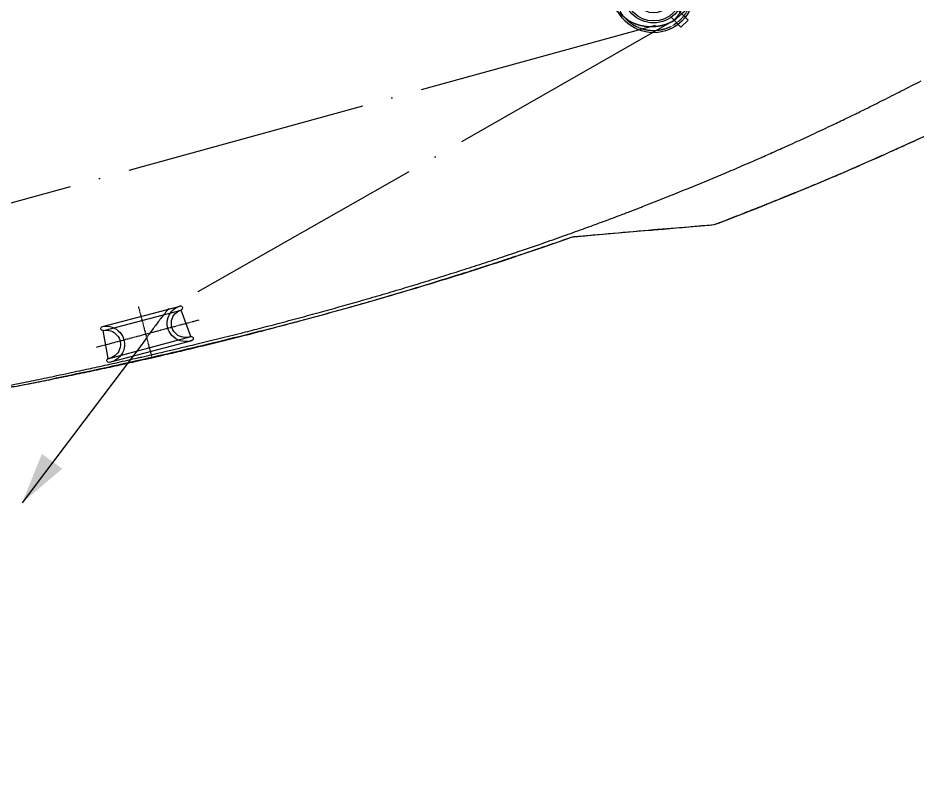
# Model space of a CAD drawing. Header units: millimetres. Extents: x -1838618 to -1600818, y -1770412 to -1553248.
# Drawn here: x -1626393 to -1617502, y -1735436 to -1727863 of the extents above; entities that cross this region are included whole.
import ezdxf

# ---------------------------------------------------------------- set-up
doc = ezdxf.new("R2010")
doc.units = ezdxf.units.MM
doc.header["$LTSCALE"] = 100
for name, pattern in [('ACAD_ISO04W100', [30, 24, -3, 0, -3]), ('CENTER', [2, 1.25, -0.25, 0.25, -0.25]), ('CENTER2', [28.575, 19.05, -3.175, 3.175, -3.175]), ('DASHED2', [0.375, 0.25, -0.125])]:
    doc.linetypes.add(name, pattern=pattern)
for name, color, linetype in [('HULL', 7, 'Continuous'), ('舷墙边线', 7, 'Continuous'), ('艏楼甲板边线边线', 7, 'Continuous')]:
    doc.layers.add(name, color=color, linetype=linetype)

# ---------------------------------------------------------------- blocks, each defined once
blk = doc.blocks.new('F1')
at = {"layer": 'HULL', "color": 4, "linetype": 'CENTER2', "ltscale": 0.1}
for p, q in [((0, -249.9), (0, 249.9)), ((334.1, 0.1), (-232.2, 0.1))]:
    blk.add_line(p, q, dxfattribs=at)
at = {"layer": 'HULL', "color": 7}
for p, q in [((-295.8, 50.1), (-433.7, 50.1)), ((-433.7, -49.9), (-433.7, 50.1)), ((-295.8, -49.9), (-433.7, -49.9))]:
    blk.add_line(p, q, dxfattribs=at)
for centre, radius in [((0, 0.1), 397.5), ((0, 0.1), 300), ((-0.3, 0.1), 280), ((-0.3, 0.1), 200), ((0, 0.1), 80)]:
    blk.add_circle(centre, radius, dxfattribs=at)
at = {"layer": 'HULL', "color": 7, "linetype": 'DASHED2', "ltscale": 0.02}
blk.add_circle((0, 0.1), 377.5, dxfattribs=at)
blk = doc.blocks.new('C2')
for p, q in [((-447.6, -48.1), (331.1, 300.5)), ((-442.8, -2.1), (314.8, 337)), ((328.6, 298.3), (419.1, 35.3)), ((-291.3, -282.7), (419.1, 35.3)), ((-441.5, -46.4), (-307.5, -292)), ((-288.3, -327.2), (435.5, -1.2))]:
    blk.add_line(p, q)
for centre, radius, start, end in [((370.1, 164.6), 180, 107.76235, 291.52324), ((370.1, 164.6), 140, 107.2248, 292.06079), ((320.6, 316.6), 20, 294.11492, 114.11492), ((-369.2, -166.4), 180, 296.70661, 120.4675), ((428.1, 15.4), 20, 294.11492, 114.11492), ((-449.7, -28.2), 20, 114.11492, 294.11492), ((-369.2, -166.4), 140, 296.16906, 121.00505), ((-296.6, -309), 20, 114.11492, 294.11492)]:
    blk.add_arc(centre, radius, start, end)
at = {"layer": 'HULL', "color": 4, "linetype": 'CENTER', "ltscale": 0.1}
for p, q in [((-462.3, -207), (497.3, 222.6)), ((-99.4, 222.1), (114.2, -255))]:
    blk.add_line(p, q, dxfattribs=at)

msp = doc.modelspace()

# ---------------------------------------------------------------- linework, layer by layer
at = {"color": 9, "linetype": 'ACAD_ISO04W100', "elevation": -590}
for points in [[(-1609578.7, -1718933.7), (-1619908.3, -1727890.2), (-1619908.3, -1727890.2, -0.26839), (-1620362.7, -1727884.3), (-1622901.3, -1725796.6), (-1622901.3, -1725796.6)], [(-1622901.3, -1725796.6), (-1619842.6, -1727341.9, -0.364714), (-1619922.1, -1727898.9), (-1624903.3, -1730736.8, 0.020124), (-1625167.3, -1731091), (-1626130.8, -1732363.5), (-1626350.9, -1732655.4)], [(-1620092.2, -1727936), (-1627152, -1729883.1), (-1635665.8, -1732192.9, 0.086475), (-1636033.2, -1732512.6), (-1637336.3, -1733807.8), (-1637612.8, -1734082.2)]]:
    msp.add_lwpolyline(points, format="xyb", dxfattribs=at)
at = {"color": 6}
msp.add_lwpolyline([(-1626811, -1731550.5, -0.000361), (-1626407.4, -1731502.7, 0.001971), (-1626013.2, -1731422.2, 0.001911), (-1625607.4, -1731336, 0.002033), (-1625199.7, -1731246, 0.002118), (-1624807.4, -1731156, 0.002376), (-1624407.4, -1731060.4, 0.002372), (-1624007.4, -1730960.8, 0.002578), (-1623606.9, -1730856.8, 0.002585), (-1623207.4, -1730748.8, 0.00285), (-1622802.9, -1730634.6, 0.002909), (-1622407.4, -1730518, 0.003174), (-1622006.2, -1730394.4, 0.003189), (-1621607.4, -1730266, 0.003273), (-1621208.3, -1730131.7, 0.002432), (-1620907.4, -1730026.7, -0.00079), (-1620507.4, -1729990.7, -0.00079), (-1620107.4, -1729956, -0.000707), (-1619757.4, -1729926.7, -0.0005), (-1619507.4, -1729906.3, 0.003555), (-1619100.8, -1729749.5, 0.00365), (-1618707.4, -1729591.1, 0.003041), (-1618364.5, -1729447.8, 0.002912), (-1618007.4, -1729293.5, 0.002782), (-1617651.2, -1729134.7, 0.002873), (-1617307.4, -1728976.8, 0.00297)], format="xyb", dxfattribs=at)
at = {"layer": 'HULL', "color": 9}
msp.add_solid([(-1626156.6, -1732172.8, -590), (-1626350.9, -1732655.4, -590), (-1625953.9, -1732319.1, -590)], dxfattribs=at)
at = {"layer": '舷墙边线', "color": 4, "elevation": -590}
for points in [[(-1628456.2, -1731748.9, -0.000001), (-1628407.4, -1731743)], [(-1626807.4, -1731550.8, -0.000018), (-1626576.2, -1731523, -0.000024), (-1626407.4, -1731502.8, 0.001289), (-1626206.8, -1731463.8, 0.001296), (-1626007.4, -1731424, 0.001309), (-1625807, -1731382.9, 0.001313), (-1625607.4, -1731340.8, 0.001335), (-1625406.1, -1731297.3, 0.001352), (-1625207.4, -1731253.3, 0.000712), (-1625099.7, -1731228.9, 0.000652), (-1624982.2, -1731202, 0.000522), (-1624889.8, -1731180.7, 0.000584), (-1624807.4, -1731161.4, 0.001391), (-1624614.1, -1731115.4, 0.001299), (-1624407.4, -1731065.1, 0.001382), (-1624195.5, -1731012.2, 0.001555), (-1624007.4, -1730964.2, 0.001427), (-1623831.3, -1730918, 0.001121), (-1623607.4, -1730858.2, 0.000825), (-1623406.4, -1730803.6, 0.000833), (-1623207.4, -1730748.9, 0.000576), (-1623109.9, -1730721.8, 0.000799), (-1623039.8, -1730702, 0.001196), (-1622935.5, -1730672.3, 0.000972), (-1622807.4, -1730635.1, 0.002679), (-1622400, -1730513.7, 0.002771), (-1622007.4, -1730392, 0.001447), (-1621806.6, -1730327.9, 0.001455), (-1621607.4, -1730263.1, 0.000629), (-1621518.8, -1730233.8, 0.000583), (-1621423.4, -1730202, 0.000591), (-1621319.2, -1730167.1, 0.00055), (-1621207.4, -1730129.3, 0.000619), (-1621068.9, -1730082.1, 0.000531), (-1620907.4, -1730026.7, -0.000012), (-1620895.6, -1730025.6, -0.000013), (-1620884.8, -1730024.7, -0.000029), (-1620865.2, -1730023, -0.00001), (-1620807.4, -1730018.1, 0.000023), (-1620759.7, -1730014), (-1620457.4, -1729988), (-1620161.3, -1729962.6, 0.00002), (-1620124.1, -1729959.4, 0.000001), (-1620115.8, -1729958.6, -0.000001), (-1620107.4, -1729957.9, -0.000026), (-1620009.5, -1729949.5, -0.00001), (-1619757.4, -1729927.8, 0.000011), (-1619602.1, -1729914.5, 0.000019), (-1619507.4, -1729906.4, 0.000207), (-1619456.7, -1729886.8, 0.000213), (-1619407.4, -1729867.7, 0.000999), (-1619214.1, -1729792.3, 0.00123), (-1619057.4, -1729730.4, 0.000206), (-1619032, -1729720.3, 0.000115), (-1618986.3, -1729702, 0.000568), (-1618805.5, -1729629.6, 0.001047), (-1618707.4, -1729589.9, 0.001796), (-1618538.5, -1729520.5, 0.00167), (-1618357.4, -1729444.5, 0.001408), (-1618220.2, -1729386, 0.001707), (-1618107.4, -1729337, 0.00065), (-1618064.2, -1729318, 0.000495), (-1618007.4, -1729292.9, 0.000579), (-1617916.4, -1729252.5, 0.000467), (-1617803.7, -1729202, 0.00031), (-1617724.5, -1729166.5, 0.000366), (-1617657.4, -1729136.2, 0.001156), (-1617471.8, -1729051.8, 0.001302)], [(-1628236.9, -1731722.6, 0.000005), (-1628066, -1731702, 0.000001)], [(-1628807.4, -1731791.1, 0.000005), (-1628649, -1731772.1, -0.000008)], [(-1627752.5, -1731664.4, 0.000005), (-1627607.4, -1731646.9)], [(-1627363.6, -1731617.6, -0.000006), (-1627285.5, -1731608.3, 0.000005), (-1627207.4, -1731598.9, 0.000015), (-1627007.6, -1731574.9)]]:
    msp.add_lwpolyline(points, format="xyb", dxfattribs=at)
at = {"layer": '艏楼甲板边线边线', "color": 3, "elevation": -590}
msp.add_lwpolyline([(-1626524.7, -1731505.7, 0.000371), (-1626407.4, -1731481.7, 0.000633), (-1626211, -1731441.2, 0.00061), (-1626007.4, -1731398.6, 0.00085), (-1625780.7, -1731350.4, 0.001111), (-1625607.4, -1731312.9, 0.001364), (-1625408, -1731268.8, 0.001354), (-1625207.4, -1731223.1, 0.000224), (-1625172.1, -1731215, 0.000141), (-1625116, -1731202, 0.000485), (-1624926.3, -1731157.9, 0.000773), (-1624807.4, -1731129.9, 0.001214), (-1624621.9, -1731085.5, 0.001049), (-1624407.4, -1731033, 0.001149), (-1624186.7, -1730978.1, 0.001412), (-1624007.4, -1730932.5, 0.001513), (-1623818.9, -1730883.3, 0.001346), (-1623607.4, -1730826.9, 0.001247), (-1623402.2, -1730771, 0.001312), (-1623207.4, -1730716.9, 0.001329), (-1623011.3, -1730661.3, 0.001277), (-1622807.4, -1730602.3, 0.001418), (-1622594.7, -1730539.5, 0.001606), (-1622407.4, -1730483, 0.001675), (-1622215.1, -1730423.7, 0.001548), (-1622007.4, -1730358, 0.001571), (-1621798.3, -1730290.6, 0.001717), (-1621607.4, -1730227.5, 0.000314), (-1621572, -1730215.7, 0.000273), (-1621531.3, -1730202, 0.001081), (-1621362.5, -1730144.8, 0.001175), (-1621207.4, -1730091.5, 0.001725), (-1620998.6, -1730018.3, 0.001878), (-1620807.4, -1729949.8, 0.001585), (-1620644.1, -1729889.9, 0.001384), (-1620457.4, -1729820.3, 0.001066), (-1620341.9, -1729776.5, 0.001453), (-1620257.4, -1729744, 0.000711), (-1620216.9, -1729728.3, 0.00043), (-1620150, -1729702, 0.000105), (-1620124.9, -1729692.2, 0.000151), (-1620107.4, -1729685.3, 0.001453), (-1619943, -1729619.9, 0.001284), (-1619757.4, -1729544.9, 0.001454), (-1619564.1, -1729465.6, 0.001789), (-1619407.4, -1729400.1, 0.002113), (-1619233.1, -1729325.6, 0.00209), (-1619057.4, -1729248.8, 0.000449), (-1619017.5, -1729231.2, 0.000273), (-1618952.1, -1729202, 0.000641), (-1618799.8, -1729133.9, 0.001056), (-1618707.4, -1729092.3, 0.001988), (-1618537.9, -1729014.5, 0.001861), (-1618357.4, -1728930.1, 0.001581), (-1618220.2, -1728864.8, 0.001915), (-1618107.4, -1728810, 0.000733), (-1618064, -1728788.7, 0.000561), (-1618007.4, -1728760.7, 0.001291), (-1617837.4, -1728675.8, 0.001217), (-1617657.4, -1728584.8, 0.001579), (-1617461.1, -1728484.2, 0.002009)], format="xyb", dxfattribs=at)

# ---------------------------------------------------------------- block references
at = {"layer": 'HULL', "color": 1, "rotation": 135}
msp.add_blockref('F1', (-1620107.4, -1727612, -590), dxfattribs=at)
at = {"layer": 'HULL', "color": 1, "xscale": -1, "rotation": 218.9999999945341}
msp.add_blockref('C2', (-1625127.4, -1730987.1, -590), dxfattribs=at)

doc.saveas('drawing.dxf')
